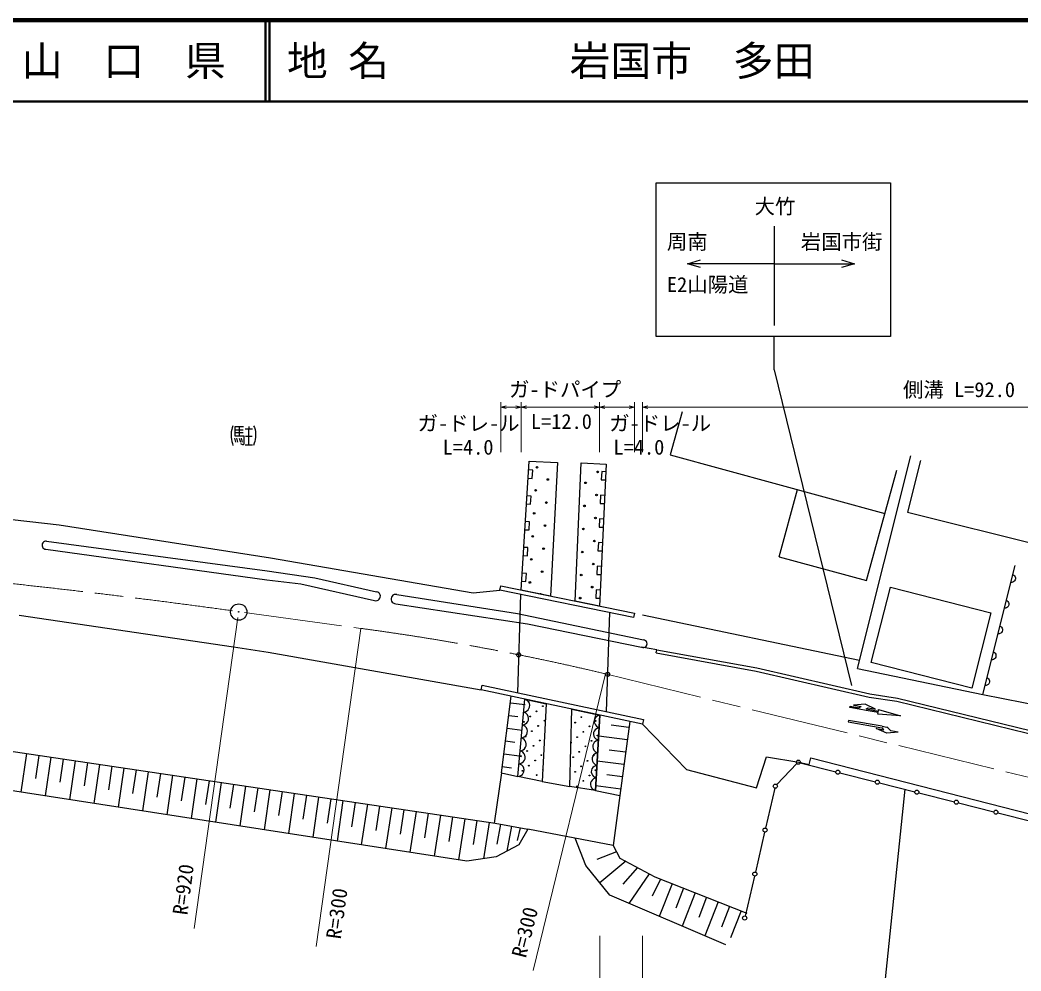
# Model space of a CAD drawing. Units: millimetres, scale not verified. Extents: x 40000 to 680000, y 20000 to 380000.
# Drawn here: x 337666 to 460334, y 263470 to 380000 of the extents above; entities that cross this region are included whole.
import ezdxf
from ezdxf.enums import TextEntityAlignment as Align

# ---------------------------------------------------------------- set-up
doc = ezdxf.new("R2010")
doc.units = ezdxf.units.MM
doc.header["$LTSCALE"] = 1000
doc.header["$PDMODE"] = 32
doc.header["$PDSIZE"] = 500
doc.linetypes.add('CHAIN', pattern=[18.5, 12, -1.5, 3.5, -1.5])
for name, color, linetype, lineweight in [('M-BGD', 7, 'Continuous', 25), ('M-BMK', 2, 'CHAIN', 13), ('M-BMK-SRVR', 3, 'Continuous', 25), ('M-OTRS', 6, 'Continuous', 25), ('M-STR-HTXT', 7, 'Continuous', 13), ('M-STR-STR1', 1, 'Continuous', 25), ('M-STR-STRC', 7, 'Continuous', 25), ('M-TTL', 2, 'Continuous', 140), ('M-TTL-LINE', 7, 'Continuous', 50), ('M-TTL-TXT', 7, 'Continuous', 50)]:
    doc.layers.add(name, color=color, linetype=linetype, lineweight=lineweight)
doc.styles.add('ＭＳ ゴシック', font='')
doc.styles.get('ＭＳ ゴシック').set_extended_font_data('MS Gothic')

# ---------------------------------------------------------------- blocks, each defined once
blk = doc.blocks.new('BUHIN2')
at = {"layer": 'M-BMK-SRVR'}
for radius in [1, 0.03]:
    blk.add_circle((0, 0), radius, dxfattribs=at)

msp = doc.modelspace()

# ---------------------------------------------------------------- linework, layer by layer
at = {"layer": 'M-BGD'}
for p, q in [((418802, 331999), (417361, 326714)), ((364534, 330142), (364534, 329062)), ((365719, 330194), (365719, 329924)), ((363934, 328769), (364069, 328259)), ((363979, 329789), (365029, 329789)), ((365021, 329422), (363986, 329422)), ((364361, 328274), (364234, 328769)), ((364526, 328769), (364669, 328274)), ((364931, 328289), (364796, 328769)), ((365261, 329924), (366146, 329924)), ((366116, 328972), (365299, 328972)), ((365719, 327944), (365719, 329917)), ((365239, 327937), (366146, 327937)), ((417361, 326714), (443658, 319542)), ((440303, 300540), (446850, 326611)), ((399091, 310144), (400070, 325943)), ((400070, 325943), (403526, 325764)), ((403526, 325764), (402670, 309413)), ((405714, 308791), (406443, 325719)), ((406443, 325719), (409495, 325584)), ((409495, 325584), (408681, 308185)), ((448001, 326040), (446423, 319692)), ((399941, 323864), (400440, 323834)), ((400502, 324832), (400003, 324863)), ((400440, 323834), (400502, 324832)), ((408951, 324657), (408904, 323658)), ((409450, 324634), (408951, 324657)), ((441413, 311311), (445100, 324827)), ((408904, 323658), (409404, 323635)), ((400306, 321672), (399807, 321703)), ((400244, 320674), (400306, 321672)), ((408815, 321757), (408769, 320758)), ((409315, 321734), (408815, 321757)), ((430712, 314229), (432957, 322461)), ((399745, 320705), (400244, 320674)), ((408769, 320758), (409268, 320735)), ((329427, 319610), (342449, 318125)), ((446423, 319692), (472870, 313117)), ((342449, 318125), (368363, 314115)), ((400111, 318512), (399611, 318543)), ((400049, 317514), (400111, 318512)), ((408680, 318857), (408633, 317859)), ((408633, 317859), (409132, 317835)), ((409179, 318834), (408680, 318857)), ((399550, 317545), (400049, 317514)), ((340918, 316119), (367960, 312500)), ((399915, 315352), (399416, 315383)), ((399853, 314354), (399915, 315352)), ((408544, 315958), (408497, 314959)), ((409043, 315934), (408544, 315958)), ((340815, 315150), (367911, 311388)), ((368363, 314115), (393219, 309815)), ((399354, 314385), (399853, 314354)), ((408497, 314959), (408997, 314935)), ((430712, 314229), (441413, 311311)), ((408408, 313058), (408362, 312059)), ((408908, 313034), (408408, 313058)), ((455657, 297354), (459627, 313145)), ((367960, 312500), (373807, 311630)), ((373807, 311630), (381356, 309944)), ((399719, 312192), (399220, 312223)), ((399657, 311194), (399719, 312192)), ((408362, 312059), (408861, 312035)), ((459352, 312050), (459453, 311984)), ((459453, 311984), (459533, 311902)), ((459533, 311902), (459617, 311783)), ((459617, 311783), (459648, 311661)), ((459648, 311661), (459653, 311539)), ((367911, 311388), (372067, 310905)), ((372067, 310905), (381127, 308853)), ((399158, 311225), (399657, 311194)), ((441980, 301266), (444331, 310502)), ((444331, 310502), (456658, 307365)), ((459228, 311089), (459108, 311081)), ((459338, 311123), (459228, 311089)), ((459468, 311191), (459338, 311123)), ((459553, 311283), (459468, 311191)), ((459616, 311389), (459553, 311283)), ((459653, 311539), (459616, 311389)), ((383833, 309605), (398620, 307266)), ((393219, 309815), (396469, 310150)), ((402670, 309413), (399091, 310144)), ((408273, 310158), (408226, 309159)), ((408226, 309159), (408725, 309136)), ((408772, 310134), (408273, 310158)), ((383705, 308476), (399867, 306019)), ((408681, 308185), (405714, 308791)), ((458434, 307931), (458314, 307923)), ((458544, 307965), (458434, 307931)), ((458674, 308033), (458544, 307965)), ((458558, 308892), (458659, 308826)), ((458659, 308826), (458739, 308744)), ((458759, 308125), (458674, 308033)), ((458739, 308744), (458823, 308625)), ((458822, 308231), (458759, 308125)), ((458859, 308381), (458822, 308231)), ((458823, 308625), (458854, 308503)), ((458854, 308503), (458859, 308381)), ((337556, 307084), (363842, 303180)), ((398620, 307266), (414078, 304034)), ((413945, 307123), (440556, 301547)), ((456658, 307365), (454307, 298129)), ((399867, 306019), (413843, 303130)), ((457764, 305734), (457865, 305668)), ((457865, 305668), (457945, 305586)), ((457945, 305586), (458029, 305467)), ((458029, 305467), (458060, 305345)), ((457641, 304773), (457520, 304765)), ((457750, 304807), (457641, 304773)), ((457880, 304875), (457750, 304807)), ((457965, 304967), (457880, 304875)), ((458028, 305072), (457965, 304967)), ((458066, 305223), (458028, 305072)), ((458060, 305345), (458066, 305223)), ((363842, 303180), (368070, 302552)), ((415710, 302834), (413843, 303130)), ((368070, 302552), (394188, 297904)), ((415638, 302441), (415710, 302834)), ((415638, 302441), (427866, 300226)), ((415710, 302834), (427946, 300618)), ((456970, 302576), (457072, 302509)), ((457072, 302509), (457151, 302427)), ((457171, 301809), (457086, 301717)), ((457151, 302427), (457235, 302309)), ((457234, 301914), (457171, 301809)), ((457272, 302065), (457234, 301914)), ((457235, 302309), (457266, 302187)), ((457266, 302187), (457272, 302065)), ((427946, 300618), (441821, 297428)), ((440303, 300540), (455678, 297350)), ((454307, 298129), (441980, 301266)), ((456847, 301615), (456726, 301606)), ((456956, 301649), (456847, 301615)), ((457086, 301717), (456956, 301649)), ((427866, 300226), (441746, 297035)), ((456176, 299418), (456278, 299351)), ((456278, 299351), (456358, 299269)), ((456053, 298457), (455932, 298448)), ((456162, 298491), (456053, 298457)), ((456292, 298559), (456162, 298491)), ((456377, 298651), (456292, 298559)), ((456358, 299269), (456441, 299150)), ((456440, 298756), (456377, 298651)), ((456478, 298907), (456440, 298756)), ((456441, 299150), (456472, 299029)), ((456472, 299029), (456478, 298907)), ((396657, 287744), (397861, 297128)), ((441746, 297035), (445129, 296514)), ((441821, 297428), (445207, 296907)), ((445207, 296907), (464217, 292272)), ((455678, 297350), (482160, 292085)), ((397760, 296346), (399570, 296114)), ((398688, 287284), (399531, 296775)), ((399707, 296696), (399531, 296775)), ((399531, 296775), (402147, 296223)), ((399853, 296591), (399707, 296696)), ((400013, 296422), (399853, 296591)), ((400093, 296239), (400013, 296422)), ((400038, 295622), (400114, 295803)), ((400136, 296048), (400093, 296239)), ((400114, 295803), (400136, 296048)), ((402147, 296223), (401638, 286709)), ((445129, 296514), (464127, 291882)), ((397560, 294782), (398659, 294641)), ((399390, 295193), (399577, 295237)), ((399567, 295114), (399390, 295193)), ((399713, 295009), (399567, 295114)), ((399577, 295237), (399740, 295318)), ((399873, 294840), (399713, 295009)), ((399740, 295318), (399928, 295457)), ((399952, 294657), (399873, 294840)), ((399928, 295457), (400038, 295622)), ((399995, 294466), (399952, 294657)), ((399974, 294221), (399995, 294466)), ((405049, 286096), (405302, 295556)), ((405302, 295556), (408742, 294829)), ((408228, 294559), (408126, 294395)), ((408191, 285598), (408742, 294829)), ((408742, 294829), (408191, 285598)), ((408407, 294698), (408228, 294559)), ((408562, 294782), (408407, 294698)), ((408742, 294829), (408562, 294782)), ((397359, 293218), (399214, 292980)), ((399250, 293612), (399437, 293655)), ((399426, 293532), (399250, 293612)), ((399572, 293427), (399426, 293532)), ((399437, 293655), (399600, 293736)), ((399733, 293258), (399572, 293427)), ((399600, 293736), (399787, 293875)), ((399812, 293075), (399733, 293258)), ((399787, 293875), (399898, 294040)), ((399898, 294040), (399974, 294221)), ((408057, 294218), (408043, 293979)), ((408043, 293979), (408090, 293795)), ((408126, 294395), (408057, 294218)), ((408090, 293795), (408172, 293620)), ((408172, 293620), (408332, 293460)), ((408470, 293243), (408315, 293160)), ((408332, 293460), (408477, 293363)), ((408650, 293290), (408470, 293243)), ((408477, 293363), (408650, 293290)), ((412282, 293304), (410121, 293590)), ((412382, 294060), (411179, 284985)), ((413960, 293726), (419345, 288179)), ((399109, 292030), (399297, 292073)), ((399286, 291950), (399109, 292030)), ((399432, 291846), (399286, 291950)), ((399297, 292073), (399459, 292154)), ((399459, 292154), (399647, 292293)), ((399647, 292293), (399757, 292458)), ((399757, 292458), (399833, 292639)), ((399855, 292884), (399812, 293075)), ((399833, 292639), (399855, 292884)), ((407965, 292679), (407951, 292441)), ((407951, 292441), (407998, 292256)), ((408034, 292856), (407965, 292679)), ((407998, 292256), (408080, 292082)), ((408136, 293020), (408034, 292856)), ((408080, 292082), (408240, 291922)), ((408315, 293160), (408136, 293020)), ((412081, 291791), (408588, 292254)), ((328787, 291549), (395886, 281573)), ((397159, 291654), (398285, 291509)), ((399592, 291676), (399432, 291846)), ((399506, 290711), (399617, 290877)), ((399672, 291493), (399592, 291676)), ((399617, 290877), (399693, 291057)), ((399714, 291302), (399672, 291493)), ((399693, 291057), (399714, 291302)), ((407873, 291141), (407859, 290902)), ((407859, 290902), (407906, 290718)), ((407942, 291318), (407873, 291141)), ((408044, 291482), (407942, 291318)), ((408223, 291622), (408044, 291482)), ((408378, 291705), (408223, 291622)), ((408240, 291922), (408385, 291824)), ((408558, 291752), (408378, 291705)), ((408385, 291824), (408558, 291752)), ((338479, 290108), (337776, 285381)), ((339970, 289886), (339547, 287045)), ((341461, 289665), (340756, 284921)), ((396958, 290090), (398859, 289846)), ((398969, 290448), (399156, 290491)), ((399145, 290368), (398969, 290448)), ((399291, 290264), (399145, 290368)), ((399156, 290491), (399319, 290572)), ((399452, 290094), (399291, 290264)), ((399319, 290572), (399506, 290711)), ((399531, 289912), (399452, 290094)), ((399574, 289720), (399531, 289912)), ((399552, 289475), (399574, 289720)), ((407781, 289602), (407767, 289364)), ((407850, 289779), (407781, 289602)), ((407952, 289943), (407850, 289779)), ((407906, 290718), (407988, 290543)), ((408131, 290083), (407952, 289943)), ((407988, 290543), (408148, 290383)), ((408286, 290166), (408131, 290083)), ((408148, 290383), (408293, 290286)), ((408466, 290214), (408286, 290166)), ((408293, 290286), (408466, 290214)), ((411881, 290279), (409851, 290548)), ((427941, 285922), (429141, 289716)), ((429141, 289716), (433127, 289044)), ((434364, 288757), (434594, 289577)), ((434594, 289577), (470477, 280373)), ((342952, 289443), (342528, 286591)), ((344443, 289221), (343735, 284460)), ((345934, 289000), (345509, 286138)), ((347425, 288778), (346715, 284000)), ((348916, 288556), (348489, 285684)), ((350408, 288335), (349695, 283539)), ((396757, 288526), (397912, 288378)), ((398828, 288866), (399016, 288909)), ((399005, 288786), (398828, 288866)), ((399151, 288682), (399005, 288786)), ((399016, 288909), (399178, 288990)), ((399311, 288512), (399151, 288682)), ((399178, 288990), (399366, 289129)), ((399391, 288330), (399311, 288512)), ((399366, 289129), (399476, 289295)), ((399433, 288139), (399391, 288330)), ((399476, 289295), (399552, 289475)), ((407860, 288405), (407758, 288241)), ((407767, 289364), (407814, 289179)), ((407814, 289179), (407896, 289005)), ((408039, 288545), (407860, 288405)), ((407896, 289005), (408057, 288845)), ((408194, 288628), (408039, 288545)), ((408057, 288845), (408201, 288747)), ((408374, 288675), (408194, 288628)), ((408201, 288747), (408374, 288675)), ((411680, 288766), (408406, 289200)), ((432877, 288877), (430401, 286302)), ((433127, 289044), (434364, 288757)), ((433292, 288995), (437649, 287893)), ((351899, 288113), (351470, 285231)), ((353390, 287891), (352674, 283079)), ((354881, 287670), (354451, 284777)), ((356372, 287448), (355654, 282619)), ((357863, 287226), (357431, 284323)), ((396657, 287744), (395772, 281590)), ((396657, 287744), (398688, 287284)), ((398688, 287284), (398875, 287327)), ((401638, 286709), (398688, 287284)), ((398875, 287327), (399038, 287408)), ((399038, 287408), (399226, 287547)), ((399226, 287547), (399336, 287713)), ((399336, 287713), (399412, 287893)), ((399412, 287893), (399433, 288139)), ((407689, 288064), (407675, 287825)), ((407675, 287825), (407722, 287641)), ((407758, 288241), (407689, 288064)), ((407722, 287641), (407804, 287466)), ((407804, 287466), (407965, 287306)), ((408102, 287089), (407947, 287006)), ((407965, 287306), (408109, 287209)), ((408282, 287137), (408102, 287089)), ((408109, 287209), (408282, 287137)), ((411480, 287254), (409581, 287505)), ((419345, 288179), (427941, 285922)), ((438134, 287770), (442491, 286667)), ((392409, 276939), (332398, 286212)), ((359354, 287004), (358634, 282158)), ((360845, 286783), (360412, 283870)), ((362336, 286561), (361613, 281698)), ((363827, 286339), (363393, 283416)), ((365319, 286118), (364593, 281237)), ((366810, 285896), (366374, 282963)), ((401638, 286709), (405049, 286096)), ((408191, 285598), (405049, 286096)), ((407597, 286525), (407583, 286287)), ((407583, 286287), (407630, 286103)), ((407666, 286703), (407597, 286525)), ((407630, 286103), (407712, 285928)), ((407768, 286866), (407666, 286703)), ((407712, 285928), (407873, 285768)), ((407947, 287006), (407768, 286866)), ((411279, 285741), (408223, 286146)), ((430171, 285879), (429031, 280979)), ((442976, 286545), (447333, 285442)), ((368301, 285674), (367573, 280777)), ((369792, 285453), (369354, 282509)), ((371283, 285231), (370552, 280316)), ((372774, 285009), (372335, 282055)), ((374265, 284788), (373532, 279856)), ((407873, 285768), (408017, 285670)), ((408017, 285670), (408191, 285598)), ((408191, 285598), (411179, 284985)), ((411179, 284985), (410375, 278854)), ((447817, 285319), (452174, 284216)), ((375756, 284566), (375316, 281602)), ((377247, 284344), (376512, 279396)), ((378738, 284123), (378296, 281148)), ((380230, 283901), (379491, 278935)), ((381721, 283679), (381277, 280695)), ((383212, 283457), (382471, 278475)), ((452659, 284094), (457016, 282991)), ((384703, 283236), (384258, 280241)), ((386194, 283014), (385451, 278014)), ((387685, 282792), (387238, 279787)), ((389176, 282571), (388430, 277554)), ((390667, 282349), (390219, 279334)), ((457501, 282868), (461858, 281766)), ((392158, 282127), (391410, 277093)), ((393650, 281906), (393213, 278968)), ((395141, 281684), (394478, 277226)), ((395886, 281573), (399903, 280836)), ((396556, 281450), (396111, 279027)), ((397895, 281204), (397334, 278150)), ((398969, 281007), (398598, 279465)), ((399903, 280836), (398804, 278937)), ((410375, 278854), (399903, 280836)), ((407024, 276416), (405682, 279742)), ((428918, 280492), (427779, 275591)), ((398804, 278937), (396006, 277439)), ((410375, 278854), (411188, 277293)), ((396006, 277439), (392409, 276939)), ((410781, 278074), (408341, 277125)), ((411188, 277293), (415462, 274992)), ((409928, 272745), (407024, 276416)), ((411900, 276909), (408705, 274290)), ((413325, 276142), (411547, 274111)), ((414749, 275375), (412257, 271750)), ((415462, 274992), (426749, 270553)), ((427665, 275104), (426526, 270204)), ((416167, 274714), (415135, 272628)), ((417578, 274159), (416002, 270152)), ((418989, 273605), (418034, 271175)), ((424174, 266663), (409928, 272745)), ((420400, 273050), (418792, 268961)), ((421811, 272495), (420837, 270017)), ((423222, 271940), (421582, 267770)), ((424633, 271385), (423639, 268859)), ((426044, 270831), (424743, 267523))]:
    msp.add_line(p, q, dxfattribs=at)
for points in [[(363761, 330269), (363664, 330014), (363604, 329812), (363559, 329542), (363544, 329249), (363544, 328874), (363574, 328597), (363611, 328372), (363686, 328109), (363761, 327862)], [(365059, 330149), (363979, 330149), (363979, 329062), (365104, 329062), (365104, 328132), (365074, 328027), (365029, 327959), (364954, 327937), (364721, 328064)], [(366296, 330269), (366401, 330082), (366476, 329819), (366506, 329557), (366521, 329257), (366521, 328882), (366499, 328589), (366446, 328349), (366379, 328132), (366296, 327862)]]:
    msp.add_lwpolyline(points, dxfattribs=at)
for centre, radius in [((401025, 325195), 99.5), ((408449, 324632), 99.5), ((402349, 323696), 99.5), ((406970, 323286), 99.5), ((400851, 322372), 99.5), ((408317, 321807), 99.5), ((402175, 320873), 99.5), ((406838, 320460), 99.5), ((400676, 319549), 99.5), ((408185, 318982), 99.5), ((402000, 318050), 99.5), ((406706, 317635), 99.5), ((400501, 316726), 99.5), ((401825, 315227), 99.5), ((408053, 316156), 99.5), ((406574, 314810), 99.5), ((400326, 313903), 99.5), ((407920, 313331), 99.5), ((401650, 312404), 99.5), ((406442, 311984), 99.5), ((400151, 311080), 99.5), ((407788, 310506), 99.5), ((406310, 309159), 99.5), ((364447, 307510), 22.5), ((400003, 296439), 49.8), ((401732, 295930), 49.8), ((400199, 294647), 49.8), ((400966, 295289), 49.8), ((406455, 294569), 49.8), ((399432, 294005), 49.8), ((401161, 293496), 49.8), ((401928, 294138), 49.8), ((405707, 293905), 49.8), ((407450, 293446), 49.8), ((408199, 294110), 49.8), ((399628, 292213), 49.8), ((400394, 292855), 49.8), ((405954, 292119), 49.8), ((406702, 292783), 49.8), ((408446, 292324), 49.8), ((400590, 291063), 49.8), ((401357, 291704), 49.8), ((406950, 290997), 49.8), ((407698, 291661), 49.8), ((399057, 289779), 49.8), ((399823, 290421), 49.8), ((401553, 289912), 49.8), ((405454, 289670), 49.8), ((406202, 290333), 49.8), ((407945, 289875), 49.8), ((400019, 288629), 49.8), ((400786, 289270), 49.8), ((406449, 288548), 49.8), ((407197, 289211), 49.8), ((433050, 289057), 249), ((433050, 289057), 249), ((399252, 287987), 49.8), ((400982, 287478), 49.8), ((405701, 287884), 49.8), ((407445, 287426), 49.8), ((408193, 288089), 49.8), ((437892, 287831), 249), ((405949, 286098), 49.8), ((406697, 286762), 49.8), ((430228, 286122), 249), ((442733, 286606), 249), ((447575, 285380), 249), ((452417, 284155), 249), ((457258, 282930), 249), ((428975, 280735), 249), ((427722, 275348), 249), ((426469, 269961), 249)]:
    msp.add_circle(centre, radius, dxfattribs=at)
for centre, radius, start, end in [((340851, 315636), 488, 82.0498, 265.76463), ((381267, 309393), 558, 255.41211, 80.8591), ((383701, 309048), 572, 76.64212, 270.37083), ((401475, 309581), 99.5, 36.60437, 120.30453), ((414039, 303562), 474, 245.63116, 85.2373), ((405206, 291456), 49.8, 251.75208, 105.18091), ((401749, 288120), 49.8, 131.63895, 222.24208), ((407692, 285640), 49.8, 38.52475, 123.45856)]:
    msp.add_arc(centre, radius, start, end, dxfattribs=at)
at = {"layer": 'M-BMK'}
for p, q in [((365190, 307407), (379425, 305449)), ((409409, 299879), (461529, 287131))]:
    msp.add_line(p, q, dxfattribs=at)
for centre, radius, start, end in [((237868, -603741), 920000, 82.13852, 88.29279), ((339698, 8091), 300000, 76.56332, 82.39044)]:
    msp.add_arc(centre, radius, start, end, dxfattribs=at)
at = {"layer": 'M-OTRS'}
for p in [(398780, 302212), (409670, 299816)]:
    msp.add_point(p, dxfattribs=at)
at = {"layer": 'M-STR-HTXT'}
for p, q in [((396573, 327038), (396573, 333164)), ((397223, 332705), (396573, 332543)), ((396573, 332543), (397223, 332380)), ((396573, 332543), (399091, 332543)), ((397085, 332543), (396970, 332543)), ((399091, 332543), (398441, 332705)), ((398441, 332380), (399091, 332543)), ((398579, 332543), (398695, 332543)), ((399091, 327038), (399091, 333164)), ((399741, 332705), (399091, 332543)), ((399091, 332543), (399741, 332380)), ((399091, 332543), (408681, 332543)), ((399603, 332543), (399488, 332543)), ((408681, 332543), (408031, 332705)), ((408031, 332380), (408681, 332543)), ((408169, 332543), (408284, 332543)), ((408681, 333164), (408681, 327038)), ((409331, 332705), (408681, 332543)), ((408681, 332543), (409331, 332380)), ((408681, 332543), (412965, 332543)), ((409193, 332543), (409077, 332543)), ((412965, 332543), (412315, 332705)), ((412315, 332380), (412965, 332543)), ((412453, 332543), (412569, 332543)), ((412965, 333164), (412965, 327038)), ((413945, 327038), (413945, 333164)), ((414595, 332705), (413945, 332543)), ((413945, 332543), (414595, 332380)), ((413945, 332543), (506842, 332543)), ((414457, 332543), (414342, 332543)), ((364343, 306767), (359015, 268656)), ((379425, 305449), (373965, 266462)), ((409409, 299879), (400548, 263541)), ((408742, 258325), (408742, 267767)), ((413960, 258325), (413960, 267767))]:
    msp.add_line(p, q, dxfattribs=at)
at = {"layer": 'M-STR-STR1'}
for p, q in [((396469, 310150), (396573, 310658)), ((396573, 310658), (412965, 307310)), ((412861, 306801), (396469, 310150)), ((399002, 309632), (398628, 297563)), ((409910, 307404), (409516, 295263)), ((412965, 307310), (412861, 306801)), ((394188, 297904), (394309, 298476)), ((394309, 298476), (414081, 294298)), ((413960, 293726), (394188, 297904)), ((414081, 294298), (413960, 293726))]:
    msp.add_line(p, q, dxfattribs=at)
at = {"layer": 'M-STR-STRC'}
for p, q in [((415646, 341228), (415646, 360039)), ((415646, 360039), (444353, 360039)), ((444353, 360039), (444353, 341228)), ((430104, 354720), (430104, 342549)), ((419451, 350142), (421051, 350598)), ((421051, 349682), (419451, 350142)), ((430104, 350142), (419451, 350142)), ((430104, 350142), (439925, 350142)), ((438325, 350602), (439925, 350142)), ((439925, 350142), (438325, 349686)), ((415646, 341228), (415646, 341768)), ((444353, 341228), (415646, 341228)), ((433284, 341228), (415646, 341228)), ((430104, 337114), (430104, 341228)), ((444353, 341228), (433284, 341228)), ((444353, 341768), (444353, 341228)), ((430104, 337114), (439578, 298433)), ((439377, 295738), (439410, 295923)), ((440485, 295543), (439377, 295738)), ((439410, 295923), (440518, 295727)), ((441231, 296173), (439812, 296042)), ((439812, 296042), (440735, 295879)), ((440735, 295879), (440518, 295727)), ((442520, 295565), (441231, 296173)), ((441380, 295575), (441597, 295727)), ((441597, 295727), (442520, 295565)), ((441347, 295391), (440485, 295543)), ((442824, 295130), (441347, 295391)), ((441380, 295575), (442857, 295315)), ((442792, 294945), (442824, 295130)), ((445549, 294745), (442792, 294945)), ((442857, 295315), (442889, 295499)), ((442889, 295499), (445549, 294745)), ((439204, 294177), (439171, 293993)), ((439204, 294177), (439171, 293993)), ((439171, 293993), (443295, 293265)), ((443328, 293450), (439204, 294177)), ((443874, 292592), (442585, 293200)), ((442585, 293200), (443509, 293037)), ((443328, 293450), (443881, 293352)), ((445294, 292723), (443874, 292592)), ((445294, 292723), (444370, 292885)), ((443596, 261317), (446138, 285744))]:
    msp.add_line(p, q, dxfattribs=at)
for centre, radius, start, end in [((442960, 292738), 625, 28.65259, 57.6076), ((443295, 292249), 1250, 30.62088, 61.99896)]:
    msp.add_arc(centre, radius, start, end, dxfattribs=at)
at = {"layer": 'M-TTL'}
msp.add_line((680000, 380000), (40000, 380000), dxfattribs=at)
at = {"layer": 'M-TTL-LINE'}
for p, q in [((367750, 380000), (367750, 370000)), ((368250, 380000), (368250, 370000)), ((40000, 370000), (680000, 370000))]:
    msp.add_line(p, q, dxfattribs=at)

# ---------------------------------------------------------------- block references
at = {"xscale": 1000, "yscale": 1000, "rotation": 286.81917}
msp.add_blockref('BUHIN2', (364477, 307456), dxfattribs=at)

# ---------------------------------------------------------------- texts
at = {"layer": 'M-STR-HTXT', "style": 'ＭＳ ゴシック'}
for s, p in [('ガ-ドパイプ', (397592, 333270)), ('側溝 L=92.0', (445877, 333243)), ('ガ-ドレ-ル', (386392, 329122)), ('L=12.0', (400271, 329339)), ('ガ-ドレ-ル', (409871, 329122)), ('L=4.0', (389453, 326194)), ('L=4.0', (410393, 326194))]:
    msp.add_text(s, height=1833, dxfattribs=at).set_placement(p, align=Align.BOTTOM_LEFT)
for s, rotation, p in [('R=920', 82.4, (358707, 270181)), ('R=300', 82.2, (377517, 267234)), ('R=300', 75.9, (400187, 264847))]:
    msp.add_text(s, height=1833, rotation=rotation, dxfattribs=at).set_placement(p, align=Align.BOTTOM_LEFT)
at = {"layer": 'M-STR-STRC', "style": 'ＭＳ ゴシック'}
for s, p in [('大竹', (427687, 355704)), ('周南', (416940, 351364)), ('岩国市街', (433350, 351364)), ('E2山陽道', (416940, 346114))]:
    msp.add_text(s, height=1833, dxfattribs=at).set_placement(p, align=Align.BOTTOM_LEFT)
at = {"layer": 'M-TTL-TXT', "style": 'ＭＳ ゴシック'}
msp.add_text('山\u3000口\u3000県', height=3666, dxfattribs=at).set_placement((350375, 375000), align=Align.MIDDLE_CENTER)
for s, p in [('地 名', (370380, 375000)), ('岩国市\u3000多田', (405024, 375000))]:
    msp.add_text(s, height=3666, dxfattribs=at).set_placement(p, align=Align.MIDDLE_LEFT)

doc.saveas('drawing.dxf')
